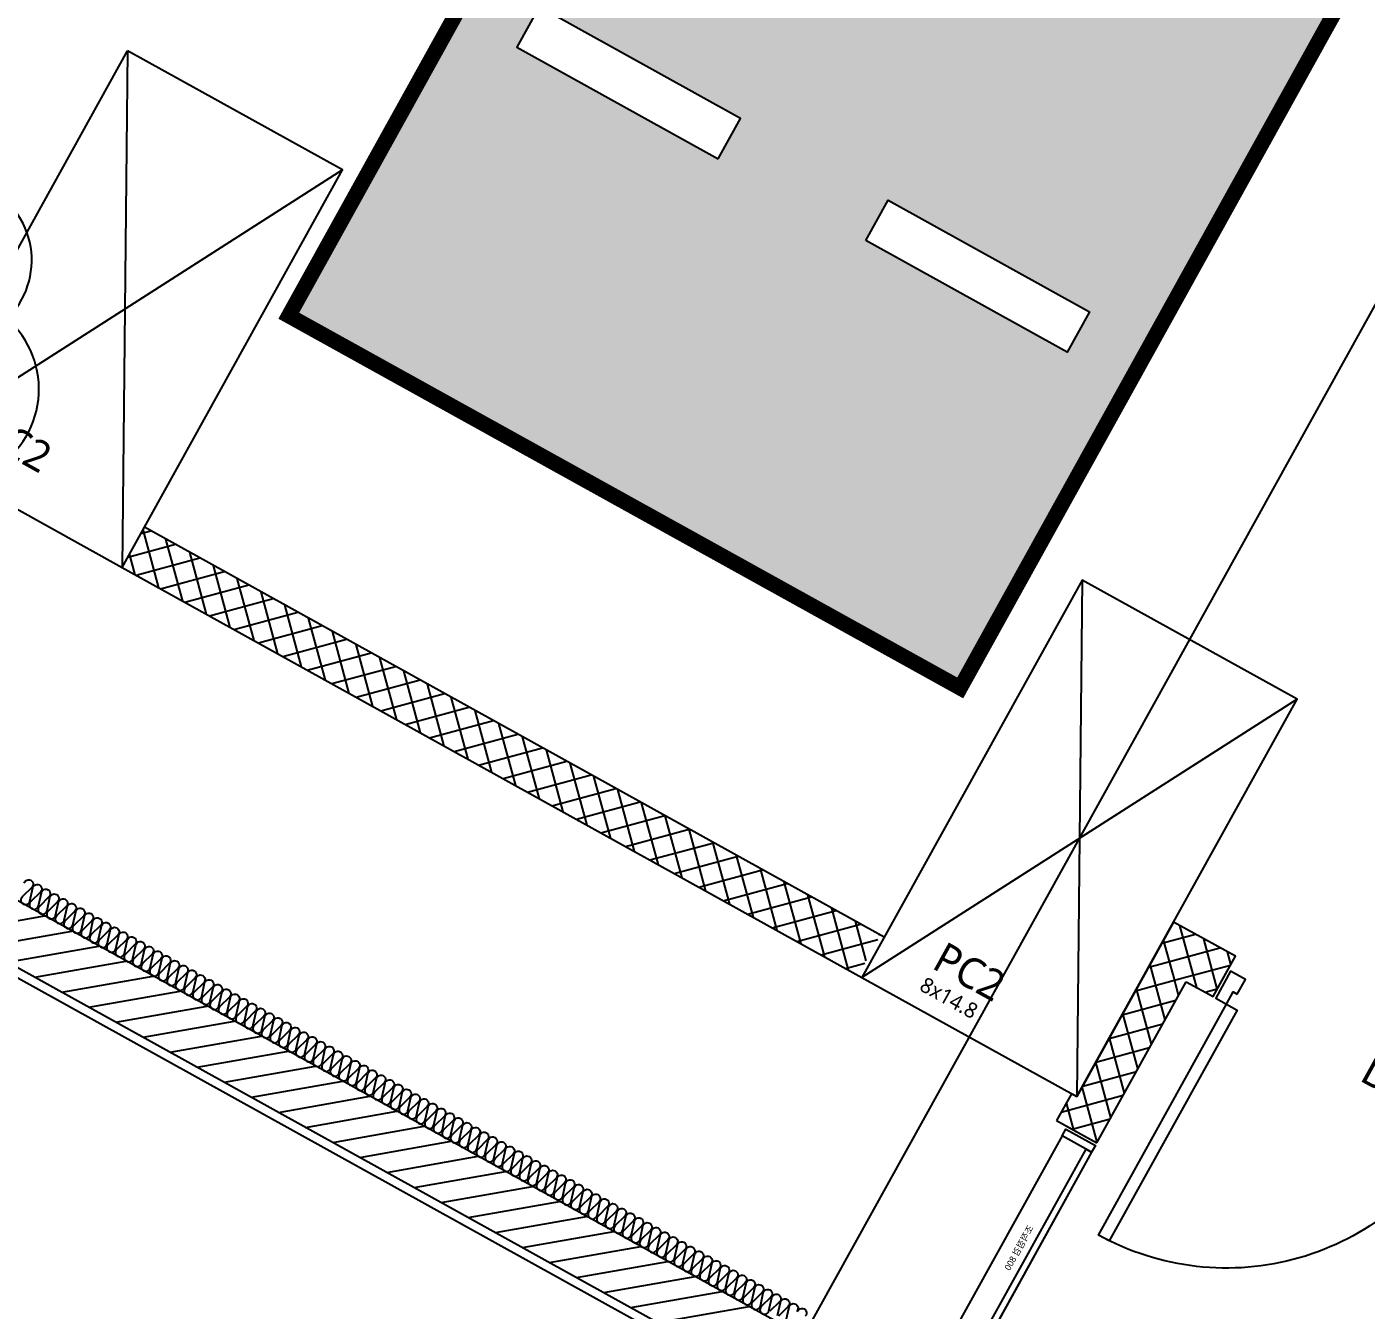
# Model space of a CAD drawing. Header units: millimetres. Extents: x -21000 to 567700, y 435000 to 850800.
# Drawn here: x 256193 to 260555, y 628730 to 632910 of the extents above; entities that cross this region are included whole.
import ezdxf
from ezdxf.enums import TextEntityAlignment as Align
from ezdxf.xclip import XClip

# ---------------------------------------------------------------- set-up
doc = ezdxf.new("R2010")
doc.units = ezdxf.units.MM
doc.header["$LTSCALE"] = 700
doc.header["$XCLIPFRAME"] = 2
doc.linetypes.add('AB_Pbase$0$주차장기둥$0$CEN', pattern=[62, 60, -1, 0, -1])
doc.linetypes.add('AUDIT_D_190513103822-5', pattern=[2.3, 1.5, -0.8])
doc.layers.get('0').update_dxf_attribs({"color": 2})
doc.layers.get('Defpoints').update_dxf_attribs({"color": 171})
doc.layers.add('AB_Pbase$0$CON-106-B2F$0$DEFPOINT', color=247, linetype='Continuous', plot=False)
doc.layers.add('AB_Pbase$0$Defponts', color=161, linetype='Continuous', plot=False)
for name, color, linetype in [('AB_Pbase$0$DOOR', 4, 'Continuous'), ('AB_Pbase$0$ELE8', 8, 'Continuous'), ('AB_Pbase$0$FIN', 6, 'Continuous'), ('AB_Pbase$0$HAT-BR', 5, 'Continuous'), ('AB_Pbase$0$INS', 8, 'Continuous'), ('AB_Pbase$0$WAL', 3, 'Continuous'), ('AB_Pbase$0$WIN', 4, 'Continuous'), ('AB_Pbase$0$WIN1', 1, 'Continuous'), ('AB_Pbase$0$설비사이즈', 4, 'AUDIT_D_190513103822-5'), ('AB_Pbase$0$주차-sol', 254, 'Continuous'), ('AB_Pbase$0$주차-여행', 221, 'Continuous'), ('AB_Pbase$0$주차장기둥$0$CEN_P', 244, 'AB_Pbase$0$주차장기둥$0$CEN')]:
    doc.layers.add(name, color=color, linetype=linetype)
doc.styles.add('AB_Pbase$0$CON-106-B2F$0$맑은고딕', font='malgun.ttf')
doc.styles.add('AB_Pbase$0$돋움', font='')
doc.styles.add('AB_Pbase$0$맑은고딕', font='malgun.ttf')
doc.styles.get('AB_Pbase$0$돋움').set_extended_font_data('Dotum')

# ---------------------------------------------------------------- blocks, each defined once
blk = doc.blocks.new('AB_Pbase$0$Door_s_1500')
at = {"layer": 'AB_Pbase$0$Defponts'}
for p, q in [((-10, 100), (-10, 0)), ((1510, 100), (1510, 0))]:
    blk.add_line(p, q, dxfattribs=at)
at = {"layer": 'AB_Pbase$0$WIN'}
for points in [[(40, 100), (80, 100), (80, 960), (40, 960)], [(1460, 100), (1420, 100), (1420, 660), (1460, 660)], [(55, 55), (55, 0), (0, 0), (0, 100), (40, 100), (40, 55)], [(1445, 55), (1445, 0), (1500, 0), (1500, 100), (1460, 100), (1460, 55)]]:
    blk.add_lwpolyline(points, close=True, dxfattribs=at)
at = {"layer": 'AB_Pbase$0$WIN1'}
for centre, radius, start, end in [((40, 100), 860, 360, 90), ((1460, 100), 560, 90, 180)]:
    blk.add_arc(centre, radius, start, end, dxfattribs=at)
at = {"layer": 'AB_Pbase$0$Defponts', "style": 'AB_Pbase$0$돋움'}
blk.add_text('D-1500', height=100, rotation=360, dxfattribs=at).set_placement((751.6, 57.9), align=Align.MIDDLE)
blk = doc.blocks.new('AB_Pbase$0$CON-106-B2F')
blk.add_line((-12950, 19180), (-2700, 19180))
for points in [[(-4180, 18930), (-4180, 18380), (-2700, 18380), (-2700, 19180)], [(-4180, 15625), (-4180, 14825), (-2700, 14825), (-2700, 15625), (-4180, 15625)]]:
    blk.add_lwpolyline(points)
at = {"layer": 'AB_Pbase$0$CON-106-B2F$0$DEFPOINT', "color": 190}
for p, q in [((-2700, 19180), (-4180, 18380)), ((-2700, 18380), (-4180, 19180)), ((-2700, 15625), (-4180, 14825)), ((-2700, 14825), (-4180, 15625))]:
    blk.add_line(p, q, dxfattribs=at)
at = {"layer": 'AB_Pbase$0$CON-106-B2F$0$DEFPOINT', "color": 6, "style": 'AB_Pbase$0$CON-106-B2F$0$맑은고딕'}
for s, height, p in [('PC2', 100, (-4043.2, 18996.4)), ('8x14.8', 50, (-4125.2, 15445.5)), ('PC2', 100, (-4043.2, 15445.5))]:
    blk.add_text(s, height=height, rotation=270, dxfattribs=at).set_placement(p)
blk = doc.blocks.new('AB_Pbase$0$CON-106-B1F')
blk.add_blockref('AB_Pbase$0$CON-106-B2F', (0, 0))
blk = doc.blocks.new('AB_Pbase$0$지하1층 동골조')
at = {"rotation": 60.99999813646934}
blk.add_blockref('AB_Pbase$0$CON-106-B1F', (127660.4, -14071), dxfattribs=at)
blk = doc.blocks.new('AB_Pbase$0$주차장기둥$0$cen 2bl 지하')
at = {"layer": 'AB_Pbase$0$주차장기둥$0$CEN_P', "color": 5}
blk.add_line((-56085.7, 71997.4), (-56085.7, 125024.6), dxfattribs=at)
blk = doc.blocks.new('AB_Pbase$0$주차장기둥')
at = {"rotation": 1.99999810188403}
blk.add_blockref('AB_Pbase$0$주차장기둥$0$cen 2bl 지하', (36991.8, -11666.7), dxfattribs=at)
blk = doc.blocks.new('AB_Pbase$0$AB_Pbase-여행주차_')
at = {"layer": 'AB_Pbase$0$주차-sol'}
h = blk.add_hatch(color=252, dxfattribs=at)
h.paths.add_polyline_path([(54378012.4, -70102333.7), (54378012.4, -70097233.7), (54375512.4, -70097233.7), (54375512.4, -70102333.7)])
h.paths.add_polyline_path([(54377037.4, -70098358.7), (54377037.4, -70098508.7), (54377787.4, -70098508.7), (54377787.4, -70098358.7)], flags=16)
h.paths.add_polyline_path([(54376487.4, -70098358.7), (54376487.4, -70098508.7), (54375737.4, -70098508.7), (54375737.4, -70098358.7)], flags=16)
at = {"layer": 'AB_Pbase$0$주차-여행', "const_width": 50}
blk.add_lwpolyline([(54378012.4, -70102333.7), (54378012.4, -70097233.7), (54375512.4, -70097233.7), (54375512.4, -70102333.7)], close=True, dxfattribs=at)
at = {"layer": 'AB_Pbase$0$주차-여행', "color": 5, "ltscale": 600}
for points in [[(54376487.4, -70098358.7), (54376487.4, -70098508.7), (54375737.4, -70098508.7), (54375737.4, -70098358.7)], [(54377037.4, -70098358.7), (54377037.4, -70098508.7), (54377787.4, -70098508.7), (54377787.4, -70098358.7)]]:
    blk.add_lwpolyline(points, close=True, dxfattribs=at)
blk = doc.blocks.new('AB_Pbase$0$pppaaa_1_1')
at = {"layer": 'AB_Pbase$0$주차-여행', "rotation": 150.9999951355166}
blk.add_blockref('AB_Pbase$0$AB_Pbase-여행주차_', (13833307, -87039438), dxfattribs=at)
blk = doc.blocks.new('AB_Pbase$0$조적점검800')
at = {"layer": 'AB_Pbase$0$설비사이즈', "linetype": 'Continuous'}
for p, q in [((785, 110), (35, 110)), ((785, 0), (35, 0))]:
    blk.add_line(p, q, dxfattribs=at)
for points in [[(35, 110), (10, 110), (10, 0), (35, 0)], [(785, 110), (810, 110), (810, 0), (785, 0)], [(785, 0), (35, 0), (35, 20), (785, 20)]]:
    blk.add_lwpolyline(points, close=True, dxfattribs=at)
at = {"layer": 'Defpoints', "linetype": 'Continuous'}
for p, q in [((0, 110), (0, 0)), ((820, 110), (820, 0))]:
    blk.add_line(p, q, dxfattribs=at)
at = {"layer": 'Defpoints', "linetype": 'Continuous', "style": 'AB_Pbase$0$맑은고딕', "text_generation_flag": 4}
blk.add_text('조적점검 800', height=21, rotation=180, dxfattribs=at).set_placement((398, 56.1), align=Align.MIDDLE_CENTER)
blk = doc.blocks.new('AB_Pbase')
at = {"layer": 'AB_Pbase$0$ELE8'}
h = blk.add_hatch(dxfattribs=at)
h.set_pattern_fill('NET', color=256, scale=20, angle=15.182184)
h.paths.add_polyline_path([(256576.2, 631280.3), (256503.4, 631149.1), (257527.5, 630581.4), (257668.5, 630674.8)])
h.paths.add_polyline_path([(257668.5, 630674.8), (257527.5, 630581.4), (258902, 629819.5, -0.013397), (258972.7, 629951.9)])
h = blk.add_hatch(dxfattribs=at)
h.set_pattern_fill('NET', color=256, scale=20, angle=15.182184)
h.paths.add_polyline_path([(260056.3, 629751.4), (260129, 629882.6), (259927.8, 629994.1), (259855.1, 629862.9)])
edge = h.paths.add_edge_path()
edge.add_line((264117.2, 627671.9), (261458.4, 629145.7))
edge.add_line((261458.4, 629145.7), (261385.7, 629014.5))
edge.add_line((261385.7, 629014.5), (262579.5, 628352.8))
edge.add_line((262579.5, 628352.8), (261915.3, 627154.6))
edge.add_line((261915.3, 627154.6), (262265.2, 626960.6))
edge.add_line((262265.2, 626960.6), (262337.9, 627091.8))
edge.add_line((262337.9, 627091.8), (262119.2, 627213))
edge.add_line((262119.2, 627213), (262710.7, 628280.1))
edge.add_line((262710.7, 628280.1), (264044.5, 627540.7))
edge.add_line((264044.5, 627540.7), (264117.3, 627671.9))
h.paths.add_polyline_path([(259546.7, 629347.8), (259677.9, 629275.1), (259968.8, 629799.9), (259855.1, 629862.9), (259612.7, 629425.6), (259595.2, 629435.3)])
h.paths.add_polyline_path([(259280.4, 628557.9), (259149.2, 628630.7), (257505.7, 625665.7), (262325, 622994.3), (263789, 625635.6), (263657.9, 625708.4), (262266.5, 623198.2), (257709.6, 625724.2)])
at = {"layer": 'AB_Pbase$0$HAT-BR'}
h = blk.add_hatch(dxfattribs=at)
h.set_pattern_fill('ANSI31', color=256, scale=20, angle=145)
h.paths.add_polyline_path([(235929.4, 604527.6), (236063.8, 604661.9), (238153, 602571.6), (240063.6, 606018.4), (240229.8, 605926.3), (238280.5, 602409.7), (237010.4, 601140.3), (237826.9, 600323.4), (237692.5, 600189.1), (236741.7, 601140.4), (238029, 602427)])
h.paths.add_polyline_path([(238632.8, 599517.1), (232550.1, 593437.5), (232684.4, 593303.2), (238767.1, 599382.7)])
h.paths.add_polyline_path([(239573, 598576.4), (244422.5, 593724.3), (238339.7, 587644.8), (238205.4, 587779.2), (244153.8, 593724.4), (239438.6, 598442)])
h.paths.add_polyline_path([(253366.3, 576146.8), (254890.9, 574621.3), (254756.5, 574487), (253231.9, 576012.5)], flags=17)
h.paths.add_polyline_path([(246954.3, 581883.1), (245525.6, 580455.2), (245391.3, 580589.5), (246820, 582017.5)])
h.paths.add_polyline_path([(247173.6, 582371), (252407.6, 587602.2), (252541.9, 587467.8), (247308, 582236.6)])
h.paths.add_polyline_path([(260580.1, 582120.7), (261142.4, 583135.1), (260976.2, 583227.2), (260414, 582212.8)], flags=17)
h.paths.add_polyline_path([(263886.9, 576046.1), (264234.4, 575698.5), (264194.3, 575658.4), (265114.4, 575148.5), (265206.5, 575314.6)])
edge = h.paths.add_edge_path()
edge.add_line((263638.9, 581842.7), (261303.6, 583137.2))
edge.add_line((261303.6, 583137.2), (261395.8, 583303.3))
edge.add_line((261395.8, 583303.3), (265930.7, 580789.6))
edge.add_line((265930.7, 580789.6), (269809.1, 587786.6))
edge.add_line((269809.1, 587786.6), (269975.3, 587694.4))
edge.add_line((269975.3, 587694.4), (266096.8, 580697.5))
edge.add_line((266096.8, 580697.5), (266534.1, 580455.1))
edge.add_line((266534.1, 580455.1), (266442, 580288.9))
edge.add_line((266442, 580288.9), (263805.1, 581750.6))
edge.add_line((263638.9, 581842.7), (262485.1, 579761.3))
edge.add_line((263805.1, 581750.6), (261405.4, 577421.6))
edge.add_line((262393, 579595.1), (259935.3, 580957.4))
edge.add_line((262485.1, 579761.3), (259861.3, 581215.7))
edge.add_line((262393, 579595.1), (261239.3, 577513.7))
edge.add_line((259861.3, 581215.7), (259168.1, 579965.2))
edge.add_line((259334.3, 579873.1), (259168.1, 579965.2))
edge.add_line((259935.3, 580957.4), (259334.3, 579873.1))
edge.add_line((261239.3, 577513.7), (258615.4, 578968.1))
edge.add_line((258615.4, 578968.1), (258523.3, 578802))
edge.add_line((258523.3, 578802), (263739.4, 575910.6))
edge.add_line((263739.4, 575910.6), (263879.2, 576050.4))
edge.add_line((263879.2, 576050.4), (261405.4, 577421.6))
edge = h.paths.add_edge_path()
edge.add_line((273761.7, 610263.5), (273411.9, 610457.4))
edge.add_line((273411.9, 610457.4), (273281, 610221.2))
edge.add_line((273281, 610221.2), (271837.9, 611021.2))
edge.add_line((271837.9, 611021.2), (270579.8, 608751.5))
edge.add_line((270579.8, 608751.5), (267899.1, 610237.5))
edge.add_line((267899.1, 610237.5), (268345.1, 611042.1))
edge.add_line((268345.1, 611042.1), (267907.8, 611284.5))
edge.add_line((267907.8, 611284.5), (267461.8, 610479.9))
edge.add_line((267461.8, 610479.9), (264676.1, 612024))
edge.add_line((264676.1, 612024), (266867.4, 615977.3))
edge.add_line((266867.4, 615977.3), (266701.3, 616069.4))
edge.add_line((266701.3, 616069.4), (265295.3, 613533))
edge.add_line((265295.3, 613533), (264945.5, 613726.9))
edge.add_line((264945.5, 613726.9), (264853.4, 613560.7))
edge.add_line((264853.4, 613560.7), (265203.2, 613366.8))
edge.add_line((265203.2, 613366.8), (264417.8, 611949.9))
edge.add_line((264417.8, 611949.9), (276229.5, 605402.6))
edge.add_line((276229.5, 605402.6), (278088.8, 608756.8))
edge.add_line((278088.8, 608756.8), (278565.5, 608492.5))
edge.add_line((278565.5, 608492.5), (278798.2, 608912.4))
edge.add_line((278798.2, 608912.4), (278719.4, 608956))
edge.add_line((278719.4, 608956), (278578.9, 608702.3))
edge.add_line((278578.9, 608702.3), (278093.4, 608971.4))
edge.add_line((278093.4, 608971.4), (278825.5, 610292.1))
edge.add_line((278825.5, 610292.1), (278746.8, 610335.7))
edge.add_line((278746.8, 610335.7), (278092.3, 609155))
edge.add_line((278092.3, 609155), (277414.5, 609530.7))
edge.add_line((277414.5, 609530.7), (277370.8, 609452))
edge.add_line((277370.8, 609452), (278048.7, 609076.3))
edge.add_line((278048.7, 609076.3), (276155.5, 605660.9))
edge.add_line((276155.5, 605660.9), (275027.2, 606286.3))
edge.add_line((275027.2, 606286.3), (275473.2, 607090.9))
edge.add_line((275473.2, 607090.9), (275394.5, 607134.6))
edge.add_line((275394.5, 607134.6), (274948.5, 606329.9))
edge.add_line((274948.5, 606329.9), (274668.6, 606485.1))
edge.add_line((274668.6, 606485.1), (275114.6, 607289.7))
edge.add_line((275114.6, 607289.7), (275035.9, 607333.3))
edge.add_line((275035.9, 607333.3), (274589.9, 606528.7))
edge.add_line((274589.9, 606528.7), (270746, 608659.4))
edge.add_line((270746, 608659.4), (271911.9, 610762.9))
edge.add_line((271911.9, 610762.9), (273538.7, 609861.1))
edge.add_line((273538.7, 609861.1), (273766.6, 610272.2))
h.paths.add_polyline_path([(249823.9, 630123.9), (248214.6, 631015.9), (248122.5, 630849.7), (249731.8, 629957.7)])
h.paths.add_polyline_path([(264448.6, 621462.8), (264706.6, 621319.7), (264798.7, 621485.9), (263959.1, 621951.3), (263866.9, 621785.1), (264282.4, 621554.9), (263271.6, 619731.3), (263437.7, 619639.2)])
h.paths.add_polyline_path([(269499.6, 619034.5), (268660, 619499.9), (268567.9, 619333.7), (269048.9, 619067.1), (267972.6, 617125.4), (268138.8, 617033.3), (269215.1, 618975), (269407.5, 618868.3)])
h.paths.add_polyline_path([(278950.9, 618872.1), (277573.4, 619635.6), (275440.2, 615787.3), (272265.3, 617547.2), (272173.2, 617381), (274499.7, 616091.4), (273527.6, 614337.8), (273693.8, 614245.7), (274665.9, 615999.3), (276004, 615257.5), (276166.4, 615550.5), (275676.7, 615822), (277647.4, 619377.4), (278858.8, 618705.9)])
h.paths.add_polyline_path([(271683.5, 616497.6), (271517.4, 616589.7), (270492, 614739.9), (270658.2, 614647.8)])
h.paths.add_polyline_path([(266121, 619581), (265095.6, 617731.2), (264929.4, 617823.3), (265954.8, 619673.1)])
h.paths.add_polyline_path([(264405.1, 617124.9), (264497.2, 617291.1), (264296.1, 617402.6), (264203.9, 617236.4)])
edge = h.paths.add_edge_path()
edge.add_line((261140, 623342.4), (261232.1, 623508.6))
edge.add_line((261232.1, 623508.6), (257484.4, 625586))
edge.add_line((257484.4, 625586), (257392.3, 625419.8))
edge.add_line((257392.3, 625419.8), (258756.7, 624663.5))
edge.add_line((258756.7, 624663.5), (257030.8, 621549.9))
edge.add_line((257030.8, 621549.9), (255666.4, 622306.2))
edge.add_line((255666.4, 622306.2), (255622.7, 622227.5))
edge.add_line((255622.7, 622227.5), (256987.1, 621471.2))
edge.add_line((256987.1, 621471.2), (256735, 621016.4))
edge.add_line((256735, 621016.4), (256813.8, 620972.7))
edge.add_line((256813.8, 620972.7), (258835.4, 624619.9))
edge.add_line((258835.4, 624619.9), (261140, 623342.4))
h.paths.add_polyline_path([(252295.3, 623557.4), (252251.7, 623478.7), (252800.5, 623174.5), (252844.1, 623253.2)], flags=17)
h.paths.add_polyline_path([(278024, 614023.5), (278741.6, 615317.9), (277798.7, 613617.1), (277877.5, 613573.4), (278119.7, 614010.5), (279335.4, 613336.6), (279379.1, 613415.3), (278163.4, 614089.2), (278820.3, 615274.3), (278741.6, 615317.9)])
h.paths.add_polyline_path([(276999.8, 611990.1), (277047.9, 611963.4), (276926.7, 611744.8), (276799.9, 611815.1), (277163.5, 612471), (277242.2, 612427.4)], flags=17)
h.paths.add_polyline_path([(275349.5, 612653.4), (275456.1, 612845.8), (275766.5, 612673.7), (275659.8, 612481.3)], flags=17)
h.paths.add_polyline_path([(274915.1, 612859.8), (274748.9, 612952), (274506.5, 612514.6), (274672.7, 612422.5)], flags=17)
h.paths.add_polyline_path([(279024.5, 610867.8), (280144.5, 612888.1), (280223.2, 612844.5), (279103.3, 610824.1)])
h.paths.add_polyline_path([(279601.8, 610547.8), (280721.7, 612568.2), (280800.4, 612524.5), (279680.5, 610504.2)])
edge = h.paths.add_edge_path()
edge.add_line((268115.9, 579441.1), (268710.6, 579111.4))
edge.add_line((268710.6, 579111.4), (268676.7, 579050.2))
edge.add_line((268676.7, 579050.2), (271436.1, 577520.6))
edge.add_line((271436.1, 577520.6), (271470, 577581.9))
edge.add_line((271470, 577581.9), (271528.2, 577686.8))
edge.add_line((271528.2, 577686.8), (268174.1, 579546.1))
edge.add_line((268174.1, 579546.1), (268115.9, 579441.1))
h.paths.add_polyline_path([(252546, 576288.4), (251117.3, 574860.5), (254615.6, 571360.4), (257807.1, 577118), (257640.9, 577210.2), (255736.8, 573775), (255682.7, 573829.2), (255548.3, 573694.9), (255641, 573602.1), (254521.2, 571582.1), (251315.3, 574789.7), (252680.4, 576154.1)])
h.paths.add_polyline_path([(254748.7, 622094.5), (254457.8, 621569.8), (254624, 621477.7), (254914.9, 622002.4)], flags=17)
h.paths.add_polyline_path([(260390.1, 620339.5), (260224, 620431.6), (261377.8, 622513.2), (261544, 622421.1)])
h.paths.add_polyline_path([(246694.2, 601788.4), (244262.8, 603136.2), (244354.9, 603302.4), (246786.3, 601954.6)])
h.paths.add_polyline_path([(264513.8, 616681.6), (263362.4, 614604.4), (263948.4, 614279.6), (263856.3, 614113.4), (262500.6, 614864.9), (262592.7, 615031.1), (263196.2, 614696.5), (264347.6, 616773.8)])
h.paths.add_polyline_path([(251505.8, 616203), (251413.7, 616036.9), (267384.3, 607184.2), (267476.4, 607350.4)])
h.paths.add_polyline_path([(271057.7, 605148), (274188.8, 603412.4), (272429, 600237.5), (270189.9, 601478.7), (270097.8, 601312.5), (274624, 598803.6), (274716.1, 598969.8), (272595.1, 600145.4), (274355, 603320.3), (277464.3, 601596.8), (270405.5, 588862.3), (265870.5, 591376.1), (265778.4, 591209.9), (270479.5, 588604), (277722.6, 601670.9), (271149.8, 605314.2)])
h.paths.add_polyline_path([(255481.8, 630440.5), (255389.7, 630274.4), (255792, 630051.4), (254296.4, 627353.1), (254375.1, 627309.5), (255870.8, 630007.7), (258726.4, 628424.8), (257230.8, 625726.6), (257396.9, 625634.5), (258984.7, 628498.9)])
h.paths.add_polyline_path([(252754.7, 624571.9), (253714.6, 626303.6), (253793.4, 626260), (252833.4, 624528.2)])
h.paths.add_polyline_path([(271454, 617733.9), (271546.1, 617900.1), (271143.9, 618123.1), (271051.8, 617956.9)])
h.paths.add_polyline_path([(274129.6, 612597.8), (274173.2, 612676.5), (272975, 613340.7), (272679.2, 612807.2), (272845.4, 612715.1), (273097.5, 613169.9)], flags=17)
h.paths.add_polyline_path([(261119, 615848), (261285.2, 615755.9), (262691.1, 618292.3), (262525, 618384.4)])
h.paths.add_polyline_path([(261302.7, 615746.2), (261210.6, 615580), (261503.6, 615417.6), (261595.7, 615583.7)], flags=17)
h.paths.add_polyline_path([(260779.6, 615235.7), (260945.8, 615143.6), (260407.7, 614172.8), (247559.5, 621294.6), (247428.3, 621367.4), (245110.6, 622652.1), (245202.7, 622818.3), (246042.3, 622352.9), (246488.4, 623157.5), (246654.5, 623065.4), (246208.5, 622260.8), (248062.7, 621233), (249400.8, 623646.9), (248952.5, 623895.4), (248996.2, 623974.1), (249984.5, 623426.3), (249940.9, 623347.5), (249479.5, 623603.3), (248141.4, 621189.3), (250017.5, 620149.4), (251359.6, 622570.7), (250948.5, 622798.5), (250988.1, 622869.9), (251939.3, 622342.7), (251895.6, 622264), (251434.3, 622519.7), (250096.2, 620105.8), (252811.9, 618600.4), (253257.9, 619405.1), (253336.6, 619361.5), (252890.6, 618556.8), (253257.9, 618353.2), (254159.7, 619980), (253792.3, 620183.6), (253676, 619973.7), (253597.3, 620017.3), (253905.1, 620572.7), (254071.3, 620480.6), (253971.9, 620301.3), (254627.9, 619937.7), (254535.8, 619771.5), (254238.4, 619936.4), (253336.7, 618309.6), (254613.6, 617601.7), (255607.5, 619394.7), (255773.6, 619302.6), (254779.8, 617509.6), (260333.6, 614431.1)])
h.paths.add_polyline_path([(251257.3, 624727.3), (251091.2, 624819.4), (250887.5, 624452.1), (248071, 626013.3), (247978.9, 625847.1), (247979.1, 625847), (246827.7, 623769.8), (246993.9, 623677.6), (248145.3, 625754.9), (251552, 623866.5), (251644.1, 624032.7), (251053.7, 624359.9)])
h.paths.add_polyline_path([(239278.8, 608614.4), (239444.9, 608522.3), (239503.1, 608627.2), (240058.5, 608319.4), (240150.6, 608485.5), (239595.2, 608793.4), (239937, 609410), (239416.6, 609698.5), (239373, 609619.7), (239727.2, 609423.4)], flags=17)
h.paths.add_polyline_path([(249096, 617321.6), (249188.1, 617487.8), (246328.1, 619073.1), (246196.9, 619145.8), (244727.6, 619960.3), (244635.4, 619794.1)])
h.paths.add_polyline_path([(244912.1, 609773.6), (245004.2, 609939.8), (238523.3, 613532.3), (235245.5, 607619), (234042, 606416.1), (235434.6, 605022.7), (235569, 605157.1), (234240, 606486.8), (235318, 607564.2), (236122.2, 609014.9), (238706.7, 607582.3), (238270.4, 606795.2), (238991.9, 606395.2), (239084, 606561.4), (238528.6, 606869.2), (239047.4, 607805.1), (238881.2, 607897.2), (238798.8, 607748.5), (238357.1, 607993.3), (239086.7, 609309.6), (239008, 609353.3), (238278.4, 608037), (236214.3, 609181.1), (238509.9, 613322.4), (242795.5, 610946.9), (241038.1, 607776.4), (241204.2, 607684.3), (242961.7, 610854.8)])
h.paths.add_polyline_path([(254770.9, 631457.8), (254937, 631365.6), (255145.7, 631742.1), (254979.5, 631834.2)])
h.paths.add_polyline_path([(254539.5, 630648.5), (254373.3, 630740.6), (254143, 630325.1), (253548.3, 630654.8), (253504.7, 630576.1), (254099.4, 630246.4), (253042.5, 628339.7), (251765.6, 629047.6), (252822.5, 630954.2), (252848.7, 630939.7), (252892.3, 631018.4), (252787.4, 631076.6), (251686.9, 629091.2), (250436.1, 629784.5), (250344, 629618.3), (251594.7, 628925), (250494.2, 626939.6), (250599.2, 626881.5), (250642.8, 626960.2), (250616.6, 626974.7), (251673.5, 628881.4), (252950.4, 628173.6), (251893.5, 626266.9), (251298.8, 626596.6), (251255.1, 626517.9), (251849.9, 626188.2), (251488.7, 625536.6), (251654.9, 625444.5)])
at = {"layer": 'AB_Pbase$0$FIN'}
blk.add_lwpolyline([(258729.5, 624655.7), (257400.1, 625392.6), (256910.4, 624509.3), (256175.7, 624916.5), (256776.9, 626001), (257214.2, 625758.6), (258685.6, 628413.1), (255882.4, 629966.9), (252336.1, 623569.1)], dxfattribs=at)
at = {"layer": 'AB_Pbase$0$INS'}
for points in [[(256184.7, 630120.7, -1.337394), (256209.5, 630106.9), (256178.3, 630076.2, 1.337394), (256203.2, 630062.4), (256212.7, 630105.2, -1.337394), (256237.5, 630091.4), (256206.3, 630060.7, 1.337394), (256231.1, 630046.9), (256240.7, 630089.7, -1.337395), (256265.5, 630075.9), (256234.3, 630045.2, 1.337395), (256259.1, 630031.4), (256268.7, 630074.2, -1.337395), (256293.5, 630060.4), (256262.3, 630029.6, 1.337394), (256287.1, 630015.9), (256296.7, 630058.6, -1.337394), (256321.5, 630044.9), (256290.3, 630014.1, 1.337395), (256315.1, 630000.4), (256324.6, 630043.1, -1.337395), (256349.5, 630029.4), (256318.3, 629998.6, 1.337394), (256343.1, 629984.8), (256352.6, 630027.6, -1.337395), (256377.5, 630013.8), (256346.2, 629983.1, 1.337395), (256371.1, 629969.3), (256380.6, 630012.1, -1.337394), (256405.4, 629998.3), (256374.2, 629967.6, 1.337394), (256399.1, 629953.8), (256408.6, 629996.6, -1.337394), (256433.4, 629982.8), (256402.2, 629952.1, 1.337394), (256427.1, 629938.3), (256436.6, 629981.1, -1.337394), (256461.4, 629967.3), (256430.2, 629936.6, 1.337394), (256455, 629922.8), (256464.6, 629965.6, -1.337394), (256489.4, 629951.8), (256458.2, 629921, 1.337395), (256483, 629907.3), (256492.6, 629950, -1.337395), (256517.4, 629936.3), (256486.2, 629905.5, 1.337395), (256511, 629891.8), (256520.6, 629934.5, -1.337394), (256545.4, 629920.8), (256514.2, 629890, 1.337394), (256539, 629876.2), (256548.5, 629919, -1.337394), (256573.4, 629905.3), (256542.2, 629874.5, 1.337394), (256567, 629860.7), (256576.5, 629903.5, -1.337394), (256601.4, 629889.7), (256570.2, 629859, 1.337394), (256595, 629845.2), (256604.5, 629888, -1.337394), (256629.4, 629874.2), (256598.1, 629843.5, 1.337394), (256623, 629829.7), (256632.5, 629872.5, -1.337395), (256657.3, 629858.7), (256626.1, 629828, 1.337394), (256651, 629814.2), (256660.5, 629857, -1.337394), (256685.3, 629843.2), (256654.1, 629812.4, 1.337394), (256678.9, 629798.7), (256688.5, 629841.4, -1.337394), (256713.3, 629827.7), (256682.1, 629796.9, 1.337394), (256706.9, 629783.2), (256716.5, 629825.9, -1.337395), (256741.3, 629812.2), (256710.1, 629781.4, 1.337395), (256734.9, 629767.7), (256744.5, 629810.4, -1.337395), (256769.3, 629796.7), (256738.1, 629765.9, 1.337395), (256762.9, 629752.1), (256772.4, 629794.9, -1.337394), (256797.3, 629781.1), (256766.1, 629750.4, 1.337394), (256790.9, 629736.6), (256800.4, 629779.4, -1.337395), (256825.3, 629765.6), (256794.1, 629734.9, 1.337395), (256818.9, 629721.1), (256828.4, 629763.9, -1.337395), (256853.3, 629750.1), (256822, 629719.4, 1.337395), (256846.9, 629705.6), (256856.4, 629748.4, -1.337394), (256881.2, 629734.6), (256850, 629703.8, 1.337394), (256874.9, 629690.1), (256884.4, 629732.8, -1.337394), (256909.2, 629719.1), (256878, 629688.3, 1.337395), (256902.8, 629674.6), (256912.4, 629717.3, -1.337394), (256937.2, 629703.6), (256906, 629672.8, 1.337394), (256930.8, 629659.1), (256940.4, 629701.8, -1.337395), (256965.2, 629688.1), (256934, 629657.3, 1.337394), (256958.8, 629643.5), (256968.4, 629686.3, -1.337394), (256993.2, 629672.5), (256962, 629641.8, 1.337395), (256986.8, 629628), (256996.4, 629670.8, -1.337394), (257021.2, 629657), (256990, 629626.3, 1.337394), (257014.8, 629612.5), (257024.3, 629655.3, -1.337394), (257049.2, 629641.5), (257018, 629610.8, 1.337394), (257042.8, 629597), (257052.3, 629639.8, -1.337395), (257077.2, 629626), (257045.9, 629595.2, 1.337395), (257070.8, 629581.5), (257080.3, 629624.3, -1.337394), (257105.1, 629610.5), (257073.9, 629579.7, 1.337394), (257098.8, 629566), (257108.3, 629608.7, -1.337394), (257133.1, 629595), (257101.9, 629564.2, 1.337394), (257126.8, 629550.5), (257136.3, 629593.2, -1.337395), (257161.1, 629579.5), (257129.9, 629548.7, 1.337395), (257154.7, 629534.9), (257164.3, 629577.7, -1.337395), (257189.1, 629563.9), (257157.9, 629533.2, 1.337394), (257182.7, 629519.4), (257192.3, 629562.2, -1.337394), (257217.1, 629548.4), (257185.9, 629517.7, 1.337394), (257210.7, 629503.9), (257220.3, 629546.7, -1.337394), (257245.1, 629532.9), (257213.9, 629502.2, 1.337394), (257238.7, 629488.4), (257248.2, 629531.2, -1.337394), (257273.1, 629517.4), (257241.9, 629486.7, 1.337395), (257266.7, 629472.9), (257276.2, 629515.7, -1.337395), (257301.1, 629501.9), (257269.8, 629471.1, 1.337395), (257294.7, 629457.4), (257304.2, 629500.1, -1.337395), (257329, 629486.4), (257297.8, 629455.6, 1.337395), (257322.7, 629441.9), (257332.2, 629484.6, -1.337394), (257357, 629470.9), (257325.8, 629440.1, 1.337394), (257350.7, 629426.3), (257360.2, 629469.1, -1.337394), (257385, 629455.3), (257353.8, 629424.6, 1.337394), (257378.6, 629410.8), (257388.2, 629453.6, -1.337394), (257413, 629439.8), (257381.8, 629409.1, 1.337394), (257406.6, 629395.3), (257416.2, 629438.1, -1.337394), (257441, 629424.3), (257409.8, 629393.6, 1.337394), (257434.6, 629379.8), (257444.2, 629422.6, -1.337394), (257469, 629408.8), (257437.8, 629378.1, 1.337394), (257462.6, 629364.3), (257472.1, 629407.1, -1.337394), (257497, 629393.3), (257465.8, 629362.5, 1.337394), (257490.6, 629348.8), (257500.1, 629391.5, -1.337395), (257525, 629377.8), (257493.7, 629347, 1.337395), (257518.6, 629333.3), (257528.1, 629376, -1.337395), (257553, 629362.3), (257521.7, 629331.5, 1.337394), (257546.6, 629317.7), (257556.1, 629360.5, -1.337394), (257580.9, 629346.7), (257549.7, 629316, 1.337395), (257574.6, 629302.2), (257584.1, 629345, -1.337394), (257608.9, 629331.2), (257577.7, 629300.5, 1.337394), (257602.5, 629286.7), (257612.1, 629329.5, -1.337394), (257636.9, 629315.7), (257605.7, 629285, 1.337394), (257630.5, 629271.2), (257640.1, 629314, -1.337394), (257664.9, 629300.2), (257633.7, 629269.5, 1.337394), (257658.5, 629255.7), (257668.1, 629298.5, -1.337394), (257692.9, 629284.7), (257661.7, 629253.9, 1.337395), (257686.5, 629240.2), (257696, 629282.9, -1.337395), (257720.9, 629269.2), (257689.7, 629238.4, 1.337394), (257714.5, 629224.7), (257724, 629267.4, -1.337395), (257748.9, 629253.7), (257717.7, 629222.9, 1.337395), (257742.5, 629209.1), (257752, 629251.9, -1.337395), (257776.9, 629238.2), (257745.6, 629207.4, 1.337395), (257770.5, 629193.6), (257780, 629236.4, -1.337394), (257804.8, 629222.6), (257773.6, 629191.9, 1.337395), (257798.5, 629178.1), (257808, 629220.9, -1.337395), (257832.8, 629207.1), (257801.6, 629176.4, 1.337394), (257826.4, 629162.6), (257836, 629205.4, -1.337394), (257860.8, 629191.6), (257829.6, 629160.9, 1.337395), (257854.4, 629147.1), (257864, 629189.9, -1.337395), (257888.8, 629176.1), (257857.6, 629145.3, 1.337394), (257882.4, 629131.6), (257892, 629174.3, -1.337394), (257916.8, 629160.6), (257885.6, 629129.8, 1.337395), (257910.4, 629116.1), (257919.9, 629158.8, -1.337394), (257944.8, 629145.1), (257913.6, 629114.3, 1.337394), (257938.4, 629100.6), (257947.9, 629143.3, -1.337394), (257972.8, 629129.6), (257941.6, 629098.8, 1.337394), (257966.4, 629085), (257975.9, 629127.8, -1.337394), (258000.8, 629114), (257969.5, 629083.3, 1.337394), (257994.4, 629069.5), (258003.9, 629112.3, -1.337394), (258028.7, 629098.5), (257997.5, 629067.8, 1.337394), (258022.4, 629054), (258031.9, 629096.8, -1.337394), (258056.7, 629083), (258025.5, 629052.3, 1.337394), (258050.3, 629038.5), (258059.9, 629081.3, -1.337394), (258084.7, 629067.5), (258053.5, 629036.7, 1.337394), (258078.3, 629023), (258087.9, 629065.7, -1.337394), (258112.7, 629052), (258081.5, 629021.2, 1.337394), (258106.3, 629007.5), (258115.9, 629050.2, -1.337394), (258140.7, 629036.5), (258109.5, 629005.7, 1.337395), (258134.3, 628992), (258143.9, 629034.7, -1.337395), (258168.7, 629021), (258137.5, 628990.2, 1.337395), (258162.3, 628976.4), (258171.8, 629019.2, -1.337395), (258196.7, 629005.4), (258165.5, 628974.7, 1.337395), (258190.3, 628960.9), (258199.8, 629003.7, -1.337394), (258224.7, 628989.9), (258193.4, 628959.2, 1.337395), (258218.3, 628945.4), (258227.8, 628988.2, -1.337395), (258252.6, 628974.4), (258221.4, 628943.7, 1.337394), (258246.3, 628929.9), (258255.8, 628972.7, -1.337394), (258280.6, 628958.9), (258249.4, 628928.1, 1.337394), (258274.3, 628914.4), (258283.8, 628957.2, -1.337394), (258308.6, 628943.4), (258277.4, 628912.6, 1.337395), (258302.2, 628898.9), (258311.8, 628941.6, -1.337395), (258336.6, 628927.9), (258305.4, 628897.1, 1.337394), (258330.2, 628883.4), (258339.8, 628926.1, -1.337394), (258364.6, 628912.4), (258333.4, 628881.6, 1.337394), (258358.2, 628867.8), (258367.8, 628910.6, -1.337394), (258392.6, 628896.8), (258361.4, 628866.1, 1.337394), (258386.2, 628852.3), (258395.7, 628895.1, -1.337394), (258420.6, 628881.3), (258389.4, 628850.6, 1.337394), (258414.2, 628836.8), (258423.7, 628879.6, -1.337394), (258448.6, 628865.8), (258417.3, 628835.1, 1.337394), (258442.2, 628821.3), (258451.7, 628864.1, -1.337394), (258476.5, 628850.3), (258445.3, 628819.6, 1.337394), (258470.2, 628805.8), (258479.7, 628848.6, -1.337394), (258504.5, 628834.8), (258473.3, 628804, 1.337395), (258498.2, 628790.3), (258507.7, 628833, -1.337395), (258532.5, 628819.3), (258501.3, 628788.5, 1.337394), (258526.1, 628774.8), (258535.7, 628817.5, -1.337394), (258560.5, 628803.8), (258529.3, 628773, 1.337394), (258554.1, 628759.2), (258563.7, 628802, -1.337394), (258588.5, 628788.2), (258557.3, 628757.5, 1.337394), (258582.1, 628743.7), (258591.7, 628786.5, -1.337394), (258616.5, 628772.7), (258585.3, 628742, 1.337395), (258610.1, 628728.2), (258619.6, 628771, -1.337395), (258644.5, 628757.2), (258613.3, 628726.5, 1.337395)], [(258638.1, 628712.7), (258647.6, 628755.5, -1.337394), (258672.5, 628741.7), (258641.3, 628711, 1.337394)], [(258666.1, 628697.2), (258675.6, 628740, -1.337394), (258700.5, 628726.2)], [(258703.6, 628724.4, -1.337394), (258728.4, 628710.7)]]:
    blk.add_lwpolyline(points, format="xyb", dxfattribs=at)
at = {"layer": 'AB_Pbase$0$WAL'}
for p, q in [((258985.7, 629944.6), (256576.2, 631280.3)), ((256503.4, 631149.1), (258913, 629813.5)), ((259855.1, 629862.9), (259612.7, 629425.6)), ((259677.9, 629275.1), (259968.8, 629799.9)), ((259595.2, 629435.3), (259546.7, 629347.8)), ((259612.7, 629425.6), (259595.2, 629435.3)), ((259546.7, 629347.8), (259677.9, 629275.1))]:
    blk.add_line(p, q, dxfattribs=at)
at = {"layer": 'AB_Pbase$0$WAL', "ltscale": 0.2}
blk.add_lwpolyline([(255481.8, 630440.5), (255389.7, 630274.4), (255792, 630051.4), (254296.4, 627353.1), (254375.1, 627309.5), (255870.8, 630007.7), (258726.4, 628424.8), (257230.8, 625726.6), (257396.9, 625634.5), (258984.7, 628498.9)], close=True, dxfattribs=at)
at = {"layer": 'AB_Pbase$0$WAL'}
blk.add_lwpolyline([(259968.8, 629799.9), (260056.3, 629751.4), (260129, 629882.6), (259927.8, 629994.1), (259855.1, 629862.9)], dxfattribs=at)
for name, p, rotation in [('AB_Pbase$0$주차장기둥', (231892.5, 539971.5), 329.0000000345588), ('AB_Pbase$0$지하1층 동골조', (146945.1, 639965.2), 359.9999999999994)]:
    blk.add_blockref(name, p, dxfattribs=dict(rotation=rotation))
at = {"layer": 'AB_Pbase$0$DOOR', "rotation": 60.99999813645461}
blk.add_blockref('AB_Pbase$0$조적점검800', (259280.5, 628558.1), dxfattribs=at)
at = {"layer": 'AB_Pbase$0$WAL'}
ref = blk.add_blockref('AB_Pbase$0$pppaaa_1_1', (0, 0), dxfattribs=dict(at, rotation=359.9999999999999))
XClip(ref).set_block_clipping_path([(-396188.9384898804, 0.0133324571), (493845.7278262604, 839949.4046300659)])
at = {"layer": 'AB_Pbase$0$WAL', "color": 153, "xscale": -0.9999999999999984, "rotation": 150.9999981364547}
blk.add_blockref('AB_Pbase$0$Door_s_1500', (260113.5, 629834), dxfattribs=at)

msp = doc.modelspace()

# ---------------------------------------------------------------- block references
ref = msp.add_blockref('AB_Pbase', (0, 0))
XClip(ref).set_block_clipping_path([(-0.000000015, 445500.0000000148), (493845.7187941075, 839949.3912975936)])

# ---------------------------------------------------------------- next in the draw order: linework, layer by layer
at = {"layer": 'Defpoints'}
msp.add_lwpolyline([(251983.4, 633103.8, 0.520567), (252427.5, 632874.1, 0.520567), (252871.6, 632644.4, 0.520567), (253315.8, 632414.8, 0.520567), (253759.9, 632185.1, 0.520567), (254204, 631955.5, 0.520567), (254648.2, 631725.8, 0.520567), (255092.3, 631496.1, 0.520567), (255536.4, 631266.5, 0.520567), (255980.6, 631036.8, 0.520567), (256074, 631461.9, 0.520567), (256129, 631958.8, 0.520567), (256058.6, 632389.4, 0.520567), (255616.6, 632623, 0.520567), (255174.5, 632856.6, 0.520567), (254732.4, 633090.3, 0.520567)], format="xyb", dxfattribs=at)

doc.saveas('drawing.dxf')
